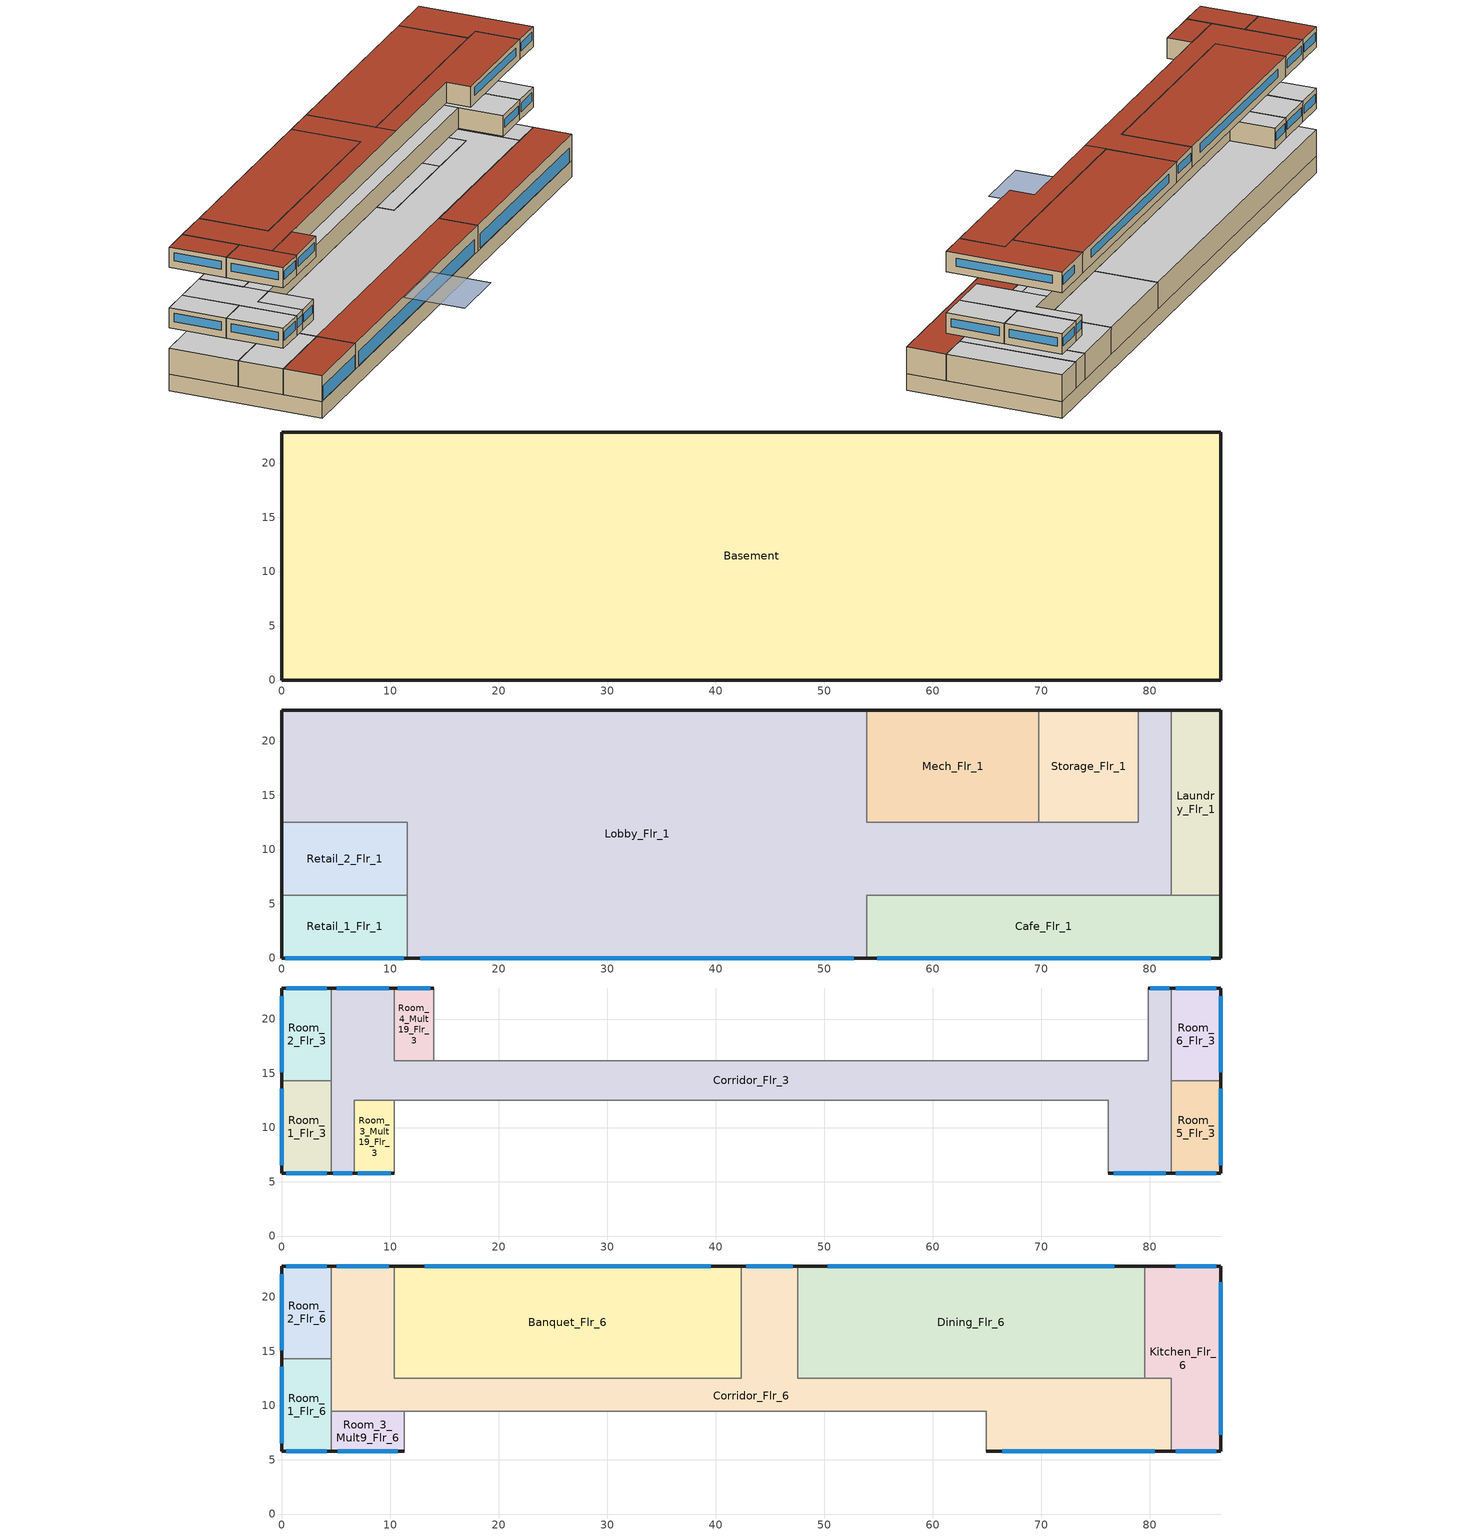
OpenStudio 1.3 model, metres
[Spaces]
Basement
 floor ground (ext-slab): 86.56,22.86 86.56,0 0,0 0,22.86 z-2.44
 wall ground (Underground Wall Non-res): 0,22.86 0,0 86.56,0 86.56,22.86 0,22.86 z-2.44:0
 ceiling inside (INT-FLOOR-UNDERSIDE): 69.8,12.5 69.8,22.86 53.95,22.86 53.95,12.5 z0; 78.94,12.5 78.94,22.86 69.8,22.86 69.8,12.5 z0; 11.58,5.79 11.58,12.5 0,12.5 0,5.79 z0; 11.58,0 11.58,5.79 0,5.79 0,0 z0; 53.95,0 53.95,22.86 0,22.86 0,12.5 11.58,12.5 11.58,0 z0; 81.99,5.79 81.99,22.86 78.94,22.86 78.94,12.5 53.95,12.5 53.95,5.79 z0; 86.56,5.79 86.56,22.86 81.99,22.86 81.99,5.79 z0; 86.56,0 86.56,5.79 53.95,5.79 53.95,0 z0
Retail_1_Flr_1
 floor inside (INT-FLOOR-TOPSIDE): 11.58,5.79 11.58,0 0,0 0,5.79 z0
 wall outside (Mass Non-res Ext Wall): 0,5.79 0,0 11.58,0 z0:3.96
 wall inside (int-walls): 11.58,0 11.58,5.79 0,5.79 z0:3.96
 window (Window Non-res Fixed): 0.33,0 11.25,0 z0.15:2.29
 roof outside (IEAD Res Roof): 11.58,0 11.58,5.79 0,5.79 0,0 z3.96
Laundry_Flr_1
 floor inside (INT-FLOOR-TOPSIDE): 86.56,22.86 86.56,5.79 81.99,5.79 81.99,22.86 z0
 wall outside (Mass Non-res Ext Wall): 86.56,5.79 86.56,22.86 81.99,22.86 z0:3.96
 wall inside (int-walls): 81.99,22.86 81.99,5.79 86.56,5.79 z0:3.96
 ceiling adiabatic (INT-FLOOR-UNDERSIDE): 86.56,5.79 86.56,22.86 81.99,22.86 81.99,5.79 z3.96
Mech_Flr_1
 floor inside (INT-FLOOR-TOPSIDE): 69.8,22.86 69.8,12.5 53.95,12.5 53.95,22.86 z0
 wall outside (Mass Non-res Ext Wall): 69.8,22.86 53.95,22.86 z0:3.96
 wall inside (int-walls): 53.95,22.86 53.95,12.5 69.8,12.5 69.8,22.86 z0:3.96
 ceiling adiabatic (INT-FLOOR-UNDERSIDE): 69.8,12.5 69.8,22.86 53.95,22.86 53.95,12.5 z3.96
Lobby_Flr_1
 floor inside (INT-FLOOR-TOPSIDE): 53.95,22.86 53.95,0 11.58,0 11.58,12.5 0,12.5 0,22.86 z0; 81.99,22.86 81.99,5.79 53.95,5.79 53.95,12.5 78.94,12.5 78.94,22.86 z0
 wall outside (Mass Non-res Ext Wall): 53.95,22.86 0,22.86 0,12.5 / 81.99,22.86 78.94,22.86 / 11.58,0 53.95,0 z0:3.96
 wall inside (int-walls): 78.94,22.86 78.94,12.5 69.8,12.5 53.95,12.5 53.95,22.86 / 53.95,0 53.95,5.79 81.99,5.79 81.99,22.86 / 0,12.5 11.58,12.5 11.58,5.79 11.58,0 z0:3.96
 window (Window Non-res Fixed): 12.79,0 52.74,0 z0.15:2.29
 ceiling adiabatic (INT-FLOOR-UNDERSIDE): 81.99,5.79 81.99,22.86 78.94,22.86 78.94,12.5 53.95,12.5 53.95,22.86 0,22.86 0,12.5 11.58,12.5 11.58,5.79 z3.96
 roof outside (IEAD Res Roof): 53.95,0 53.95,5.79 11.58,5.79 11.58,0 z3.96
Storage_Flr_1
 floor inside (INT-FLOOR-TOPSIDE): 78.94,22.86 78.94,12.5 69.8,12.5 69.8,22.86 z0
 wall outside (Mass Non-res Ext Wall): 78.94,22.86 69.8,22.86 z0:3.96
 wall inside (int-walls): 69.8,22.86 69.8,12.5 78.94,12.5 78.94,22.86 z0:3.96
 ceiling adiabatic (INT-FLOOR-UNDERSIDE): 78.94,12.5 78.94,22.86 69.8,22.86 69.8,12.5 z3.96
Cafe_Flr_1
 floor inside (INT-FLOOR-TOPSIDE): 86.56,5.79 86.56,0 53.95,0 53.95,5.79 z0
 wall outside (Mass Non-res Ext Wall): 53.95,0 86.56,0 86.56,5.79 z0:3.96
 wall inside (int-walls): 86.56,5.79 81.99,5.79 53.95,5.79 53.95,0 z0:3.96
 window (Window Non-res Fixed): 54.88,0 85.63,0 z0.15:2.29
 roof outside (IEAD Res Roof): 86.56,0 86.56,5.79 53.95,5.79 53.95,0 z3.96
Retail_2_Flr_1
 floor inside (INT-FLOOR-TOPSIDE): 11.58,12.5 11.58,5.79 0,5.79 0,12.5 z0
 wall outside (Mass Non-res Ext Wall): 0,12.5 0,5.79 z0:3.96
 wall inside (int-walls): 0,5.79 11.58,5.79 11.58,12.5 0,12.5 z0:3.96
 ceiling adiabatic (INT-FLOOR-UNDERSIDE): 11.58,5.79 11.58,12.5 0,12.5 0,5.79 z3.96
Room_4_Mult19_Flr_3
 floor adiabatic (INT-FLOOR-TOPSIDE): 14.02,22.86 14.02,16.15 10.36,16.15 10.36,22.86 z7.01
 wall outside (Mass Res Ext Wall): 14.02,22.86 10.36,22.86 z7.01:10.06
 wall adiabatic (int-walls): 14.02,16.15 14.02,22.86 / 10.36,22.86 10.36,16.15 / 10.36,22.86 10.36,16.15 z7.01:10.06
 window (Window Res Fixed): 13.7,22.86 10.68,22.86 z8.11:9.33
 ceiling adiabatic (INT-FLOOR-UNDERSIDE): 14.02,16.15 14.02,22.86 10.36,22.86 10.36,16.15 z10.06
Room_6_Flr_3
 floor adiabatic (INT-FLOOR-TOPSIDE): 86.56,22.86 86.56,14.33 81.99,14.33 81.99,22.86 z7.01
 wall outside (Mass Res Ext Wall): 86.56,14.33 86.56,22.86 81.99,22.86 z7.01:10.06
 wall inside (int-walls): 81.99,22.86 81.99,14.33 86.56,14.33 z7.01:10.06
 window (Window Res Fixed): 86.56,15.07 86.56,22.11 / 86.16,22.86 82.39,22.86 z8.11:9.33
 ceiling adiabatic (INT-FLOOR-UNDERSIDE): 86.56,14.33 86.56,22.86 81.99,22.86 81.99,14.33 z10.06
Room_3_Mult19_Flr_3
 floor adiabatic (INT-FLOOR-TOPSIDE): 10.36,12.5 10.36,5.79 6.71,5.79 6.71,12.5 z7.01
 wall outside (Mass Res Ext Wall): 6.71,5.79 10.36,5.79 z7.01:10.06
 wall adiabatic (int-walls): 10.36,5.79 10.36,12.5 6.71,12.5 6.71,5.79 z7.01:10.06
 window (Window Res Fixed): 7.03,5.79 10.04,5.79 z8.11:9.33
 ceiling adiabatic (INT-FLOOR-UNDERSIDE): 10.36,5.79 10.36,12.5 6.71,12.5 6.71,5.79 z10.06
Room_2_Flr_3
 floor adiabatic (INT-FLOOR-TOPSIDE): 4.57,22.86 4.57,14.33 0,14.33 0,22.86 z7.01
 wall outside (Mass Res Ext Wall): 4.57,22.86 0,22.86 0,14.33 z7.01:10.06
 wall inside (int-walls): 0,14.33 4.57,14.33 4.57,22.86 z7.01:10.06
 window (Window Res Fixed): 0,22.11 0,15.07 / 4.17,22.86 0.4,22.86 z8.11:9.33
 ceiling adiabatic (INT-FLOOR-UNDERSIDE): 4.57,14.33 4.57,22.86 0,22.86 0,14.33 z10.06
Room_1_Flr_3
 floor adiabatic (INT-FLOOR-TOPSIDE): 4.57,14.33 4.57,5.79 0,5.79 0,14.33 z7.01
 wall outside (Mass Res Ext Wall): 0,14.33 0,5.79 4.57,5.79 z7.01:10.06
 wall inside (int-walls): 4.57,5.79 4.57,14.33 0,14.33 z7.01:10.06
 window (Window Res Fixed): 0.4,5.79 4.17,5.79 / 0,13.58 0,6.54 z8.11:9.33
 ceiling adiabatic (INT-FLOOR-UNDERSIDE): 4.57,5.79 4.57,14.33 0,14.33 0,5.79 z10.06
Room_5_Flr_3
 floor adiabatic (INT-FLOOR-TOPSIDE): 86.56,14.33 86.56,5.79 81.99,5.79 81.99,14.33 z7.01
 wall outside (Mass Res Ext Wall): 81.99,5.79 86.56,5.79 86.56,14.33 z7.01:10.06
 wall inside (int-walls): 86.56,14.33 81.99,14.33 81.99,5.79 z7.01:10.06
 window (Window Res Fixed): 86.56,6.54 86.56,13.58 / 82.39,5.79 86.16,5.79 z8.11:9.33
 ceiling adiabatic (INT-FLOOR-UNDERSIDE): 86.56,5.79 86.56,14.33 81.99,14.33 81.99,5.79 z10.06
Corridor_Flr_3
 floor adiabatic (INT-FLOOR-TOPSIDE): 76.2,16.15 76.2,12.5 10.36,12.5 10.36,16.15 z7.01; 10.36,22.86 10.36,12.5 6.71,12.5 6.71,5.79 4.57,5.79 4.57,22.86 z7.01; 81.99,22.86 81.99,5.79 76.2,5.79 76.2,16.15 79.86,16.15 79.86,22.86 z7.01
 wall outside (Mass Res Ext Wall): 76.2,5.79 81.99,5.79 / 81.99,22.86 79.86,22.86 / 4.57,5.79 6.71,5.79 / 10.36,22.86 4.57,22.86 z7.01:10.06
 wall inside (int-walls): 81.99,5.79 81.99,14.33 81.99,22.86 / 4.57,22.86 4.57,14.33 4.57,5.79 z7.01:10.06
 wall adiabatic (int-walls): 6.71,5.79 6.71,12.5 76.2,12.5 76.2,5.79 / 79.86,22.86 79.86,16.15 10.36,16.15 10.36,22.86 z7.01:10.06
 window (Window Non-res Fixed): 76.71,5.79 81.48,5.79 / 81.81,22.86 80.04,22.86 / 4.76,5.79 6.52,5.79 / 9.86,22.86 5.08,22.86 z8.11:9.33
 ceiling adiabatic (INT-FLOOR-UNDERSIDE): 6.71,5.79 6.71,12.5 10.36,12.5 10.36,22.86 4.57,22.86 4.57,5.79 z10.06; 76.2,12.5 76.2,16.15 10.36,16.15 10.36,12.5 z10.06; 81.99,5.79 81.99,22.86 79.86,22.86 79.86,16.15 76.2,16.15 76.2,5.79 z10.06
Corridor_Flr_6
 floor adiabatic (INT-FLOOR-TOPSIDE): 47.55,22.86 47.55,12.5 81.99,12.5 81.99,5.79 64.92,5.79 64.92,9.45 4.57,9.45 4.57,22.86 10.36,22.86 10.36,12.5 42.37,12.5 42.37,22.86 z16.15
 wall outside (Mass Res Ext Wall): 10.36,22.86 4.57,22.86 / 64.92,5.79 81.99,5.79 / 47.55,22.86 42.37,22.86 z16.15:19.2
 wall adiabatic (int-walls): 81.99,12.5 47.55,12.5 / 4.57,22.86 4.57,9.45 64.92,9.45 64.92,5.79 z16.15:19.2
 wall inside (int-walls): 47.55,12.5 47.55,22.86 / 42.37,22.86 42.37,12.5 10.36,12.5 10.36,22.86 / 81.99,5.79 81.99,12.5 z16.15:19.2
 window (Window Non-res Fixed): 9.86,22.86 5.08,22.86 / 66.42,5.79 80.5,5.79 / 47.09,22.86 42.82,22.86 z17.26:18.48
 roof outside (IEAD Res Roof): 47.55,9.45 47.55,22.86 42.37,22.86 42.37,12.5 10.36,12.5 10.36,22.86 4.57,22.86 4.57,9.45 z19.2; 81.99,5.79 81.99,12.5 47.55,12.5 47.55,9.45 64.92,9.45 64.92,5.79 z19.2
Dining_Flr_6
 floor adiabatic (INT-FLOOR-TOPSIDE): 79.55,22.86 79.55,12.5 47.55,12.5 47.55,22.86 z16.15
 wall outside (Mass Res Ext Wall): 79.55,22.86 47.55,22.86 z16.15:19.2
 wall inside (int-walls): 47.55,22.86 47.55,12.5 / 79.55,12.5 79.55,22.86 z16.15:19.2
 wall adiabatic (int-walls): 47.55,12.5 79.55,12.5 z16.15:19.2
 window (Window Non-res Fixed): 76.75,22.86 50.35,22.86 z17.26:18.48
 roof outside (IEAD Res Roof): 79.55,12.5 79.55,22.86 47.55,22.86 47.55,12.5 z19.2
Room_2_Flr_6
 floor adiabatic (INT-FLOOR-TOPSIDE): 4.57,22.86 4.57,14.33 0,14.33 0,22.86 z16.15
 wall outside (Mass Res Ext Wall): 4.57,22.86 0,22.86 0,14.33 z16.15:19.2
 wall inside (int-walls): 0,14.33 4.57,14.33 z16.15:19.2
 wall adiabatic (int-walls): 4.57,14.33 4.57,22.86 z16.15:19.2
 window (Window Res Fixed): 4.17,22.86 0.4,22.86 / 0,22.11 0,15.07 z17.26:18.48
 roof outside (IEAD Res Roof): 4.57,14.33 4.57,22.86 0,22.86 0,14.33 z19.2
Kitchen_Flr_6
 floor adiabatic (INT-FLOOR-TOPSIDE): 86.56,22.86 86.56,5.79 81.99,5.79 81.99,12.5 79.55,12.5 79.55,22.86 z16.15
 wall outside (Mass Res Ext Wall): 81.99,5.79 86.56,5.79 86.56,22.86 79.55,22.86 z16.15:19.2
 wall inside (int-walls): 79.55,22.86 79.55,12.5 / 81.99,12.5 81.99,5.79 z16.15:19.2
 wall adiabatic (int-walls): 79.55,12.5 81.99,12.5 z16.15:19.2
 window (Window Non-res Fixed): 82.39,5.79 86.16,5.79 / 86.56,7.29 86.56,21.37 / 86.16,22.86 82.39,22.86 z17.26:18.48
 roof outside (IEAD Res Roof): 86.56,5.79 86.56,22.86 79.55,22.86 79.55,12.5 81.99,12.5 81.99,5.79 z19.2
Room_3_Mult9_Flr_6
 floor adiabatic (INT-FLOOR-TOPSIDE): 11.28,9.45 11.28,5.79 4.57,5.79 4.57,9.45 z16.15
 wall outside (Mass Res Ext Wall): 4.57,5.79 11.28,5.79 z16.15:19.2
 wall adiabatic (int-walls): 11.28,5.79 11.28,9.45 4.57,9.45 4.57,5.79 z16.15:19.2
 window (Window Res Fixed): 5.16,5.79 10.69,5.79 z17.26:18.48
 roof outside (IEAD Res Roof): 11.28,5.79 11.28,9.45 4.57,9.45 4.57,5.79 z19.2
Banquet_Flr_6
 floor adiabatic (INT-FLOOR-TOPSIDE): 42.37,22.86 42.37,12.5 10.36,12.5 10.36,22.86 z16.15
 wall outside (Mass Res Ext Wall): 42.37,22.86 10.36,22.86 z16.15:19.2
 wall inside (int-walls): 10.36,22.86 10.36,12.5 42.37,12.5 42.37,22.86 z16.15:19.2
 window (Window Non-res Fixed): 39.57,22.86 13.16,22.86 z17.26:18.48
 roof outside (IEAD Res Roof): 42.37,12.5 42.37,22.86 10.36,22.86 10.36,12.5 z19.2
Room_1_Flr_6
 floor adiabatic (INT-FLOOR-TOPSIDE): 4.57,14.33 4.57,5.79 0,5.79 0,14.33 z16.15
 wall outside (Mass Res Ext Wall): 0,14.33 0,5.79 4.57,5.79 z16.15:19.2
 wall adiabatic (int-walls): 4.57,5.79 4.57,14.33 z16.15:19.2
 wall inside (int-walls): 4.57,14.33 0,14.33 z16.15:19.2
 window (Window Res Fixed): 0,13.58 0,6.54 / 0.4,5.79 4.17,5.79 z17.26:18.48
 roof outside (IEAD Res Roof): 4.57,5.79 4.57,14.33 0,14.33 0,5.79 z19.2
shading: 37.34,-9.14 37.34,0 28.19,0 28.19,-9.14 z3.96
[Building]
Ref Bldg Large Hotel New2004_v1.3_5.0: North Axis {deg}=0
[Construction]
int-walls: 1/2IN Gypsum, 1/2IN Gypsum
INT-FLOOR-TOPSIDE: MAT-CC05 4 HW CONCRETE, CP02 CARPET PAD
Mass Res Ext Wall: 1IN Stucco, 8IN CONCRETE HW, Mass Res Wall Insulation, 1/2IN Gypsum
Window Res Fixed: Res Fixed Assembly Window
INT-FLOOR-UNDERSIDE: CP02 CARPET PAD, MAT-CC05 4 HW CONCRETE
InteriorFurnishings: Std Wood 6inch
Mass Non-res Ext Wall: 1IN Stucco, 8IN CONCRETE HW, Mass NonRes Wall Insulation, 1/2IN Gypsum
Window Non-res Fixed: NonRes Fixed Assembly Window
IEAD Res Roof: Roof Membrane, IEAD Res Roof Insulation, Metal Decking
Underground Wall Non-res: 8IN CONCRETE HW, UGWall NonRes Insulation
ext-slab: HW CONCRETE, CP02 CARPET PAD
[Material] Thermal Absorptance=0.9
Name | Roughness | Thickness {m} | Conductivity {W/m-K} | Density {kg/m3} | Specific Heat {J/kg-K} | Solar Absorptance | Visible Absorptance
1/2IN Gypsum | Smooth | 0.0127 | 0.16 | 784.9 | 830 | 0.92 | 0.92
MAT-CC05 4 HW CONCRETE; HW CONCRETE | Rough | 0.1016 | 1.311 | 2240 | 836.8 | 0.7 | 0.7
1IN Stucco | Smooth | 0.0253 | 0.6918 | 1858 | 837 | 0.92 | 0.92
8IN CONCRETE HW | Rough | 0.2032 | 1.311 | 2240 | 836.8 | 0.7 | 0.7
Mass Res Wall Insulation | MediumRough | 0.0752751 | 0.049 | 265 | 836.8 | 0.7 | 0.7
Std Wood 6inch | MediumSmooth | 0.15 | 0.12 | 540 | 1210 | 0.7 | 0.7
Mass NonRes Wall Insulation | MediumRough | 0.0495495 | 0.049 | 265 | 836.8 | 0.7 | 0.7
Roof Membrane | VeryRough | 0.0095 | 0.16 | 1121.29 | 1460 | 0.7 | 0.7
IEAD Res Roof Insulation | MediumRough | 0.127339 | 0.049 | 265 | 836.8 | 0.7 | 0.7
Metal Decking | MediumSmooth | 0.0015 | 45.006 | 7680 | 418.4 | 0.7 | 0.3
UGWall NonRes Insulation | MediumRough | 0.0001 | 0.049 | 265 | 836.8 | 0.7 | 0.7
[Material:NoMass]
CP02 CARPET PAD: Roughness=VeryRough; Thermal Resistance {m2-K/W}=0.2165; Thermal Absorptance=0.9; Solar Absorptance=0.7; Visible Absorptance=0.8
[WindowMaterial:SimpleGlazingSystem] U-Factor {W/m2-K}=3.23646; Solar Heat Gain Coefficient=0.39
Res Fixed Assembly Window; NonRes Fixed Assembly Window
[ThermalZone] Use Ideal Air Loads=No
Name | Multiplier | Thermostat
Retail_1_Flr_1 Thermal Zone | 1 | ThermostatSetpoint:DualSetpoint #7
Banquet_Flr_6 Thermal Zone | 1 | ThermostatSetpoint:DualSetpoint #20
Room_1_Flr_6 Thermal Zone | 1 | ThermostatSetpoint:DualSetpoint #1
Room_5_Flr_3 Thermal Zone | 4 | ThermostatSetpoint:DualSetpoint #9
Room_1_Flr_3 Thermal Zone | 4 | ThermostatSetpoint:DualSetpoint #17
Room_6_Flr_3 Thermal Zone | 4 | ThermostatSetpoint:DualSetpoint #4
Mech_Flr_1 Thermal Zone | 1 | ThermostatSetpoint:DualSetpoint #5
Corridor_Flr_3 Thermal Zone | 4 | ThermostatSetpoint:DualSetpoint #22
Room_3_Mult9_Flr_6 Thermal Zone | 9 | ThermostatSetpoint:DualSetpoint #3
Cafe_Flr_1 Thermal Zone | 1 | ThermostatSetpoint:DualSetpoint #6
Laundry_Flr_1 Thermal Zone | 1 | ThermostatSetpoint:DualSetpoint #16
Room_2_Flr_6 Thermal Zone | 1 | ThermostatSetpoint:DualSetpoint #11
Retail_2_Flr_1 Thermal Zone | 1 | ThermostatSetpoint:DualSetpoint #18
Lobby_Flr_1 Thermal Zone | 1 | ThermostatSetpoint:DualSetpoint #14
Kitchen_Flr_6 Thermal Zone | 1 | ThermostatSetpoint:DualSetpoint #10
Room_4_Mult19_Flr_3 Thermal Zone | 76 | ThermostatSetpoint:DualSetpoint #8
Basement Thermal Zone | 1 | ThermostatSetpoint:DualSetpoint #19
Room_3_Mult19_Flr_3 Thermal Zone | 76 | ThermostatSetpoint:DualSetpoint #13
Storage_Flr_1 Thermal Zone | 1 | ThermostatSetpoint:DualSetpoint #12
Room_2_Flr_3 Thermal Zone | 4 | ThermostatSetpoint:DualSetpoint #21
Corridor_Flr_6 Thermal Zone | 1 | ThermostatSetpoint:DualSetpoint #2
Dining_Flr_6 Thermal Zone | 1 | ThermostatSetpoint:DualSetpoint #15
[Sizing:Zone] Zone Cooling Design Supply Air Temperature {C}=14; Zone Heating Design Supply Air Temperature {C}=40; Zone Cooling Design Supply Air Humidity Ratio {kg-H2O/kg-air}=0.0085; Zone Heating Design Supply Air Humidity Ratio {kg-H2O/kg-air}=0.008; Cooling Design Air Flow Method=DesignDay; Heating Design Air Flow Method=DesignDay
Retail_1_Flr_1 Thermal Zone; Banquet_Flr_6 Thermal Zone; Room_1_Flr_6 Thermal Zone; Room_5_Flr_3 Thermal Zone; Room_1_Flr_3 Thermal Zone; Room_6_Flr_3 Thermal Zone; Mech_Flr_1 Thermal Zone; Corridor_Flr_3 Thermal Zone; Room_3_Mult9_Flr_6 Thermal Zone; Cafe_Flr_1 Thermal Zone; Laundry_Flr_1 Thermal Zone; Room_2_Flr_6 Thermal Zone; Retail_2_Flr_1 Thermal Zone; Lobby_Flr_1 Thermal Zone; Kitchen_Flr_6 Thermal Zone; Room_4_Mult19_Flr_3 Thermal Zone; Basement Thermal Zone; Room_3_Mult19_Flr_3 Thermal Zone; Storage_Flr_1 Thermal Zone; Room_2_Flr_3 Thermal Zone; Corridor_Flr_6 Thermal Zone; Dining_Flr_6 Thermal Zone
[Space] Part of Total Floor Area=Yes
Name | Thermal Zone
Room_4_Mult19_Flr_3 | Room_4_Mult19_Flr_3 Thermal Zone
Room_6_Flr_3 | Room_6_Flr_3 Thermal Zone
Retail_1_Flr_1 | Retail_1_Flr_1 Thermal Zone
Laundry_Flr_1 | Laundry_Flr_1 Thermal Zone
Mech_Flr_1 | Mech_Flr_1 Thermal Zone
Corridor_Flr_6 | Corridor_Flr_6 Thermal Zone
Dining_Flr_6 | Dining_Flr_6 Thermal Zone
Lobby_Flr_1 | Lobby_Flr_1 Thermal Zone
Room_2_Flr_6 | Room_2_Flr_6 Thermal Zone
Basement | Basement Thermal Zone
Room_3_Mult19_Flr_3 | Room_3_Mult19_Flr_3 Thermal Zone
Room_2_Flr_3 | Room_2_Flr_3 Thermal Zone
Kitchen_Flr_6 | Kitchen_Flr_6 Thermal Zone
Room_3_Mult9_Flr_6 | Room_3_Mult9_Flr_6 Thermal Zone
Storage_Flr_1 | Storage_Flr_1 Thermal Zone
Room_1_Flr_3 | Room_1_Flr_3 Thermal Zone
Banquet_Flr_6 | Banquet_Flr_6 Thermal Zone
Cafe_Flr_1 | Cafe_Flr_1 Thermal Zone
Room_1_Flr_6 | Room_1_Flr_6 Thermal Zone
Room_5_Flr_3 | Room_5_Flr_3 Thermal Zone
Corridor_Flr_3 | Corridor_Flr_3 Thermal Zone
Retail_2_Flr_1 | Retail_2_Flr_1 Thermal Zone
[InternalMass]
Name | Internal Mass Definition | Space or SpaceType
Room_4_Mult19_Flr_3 Internal Mass | Room_4_Mult19_Flr_3 Internal Mass Definition | Room_4_Mult19_Flr_3
Room_6_Flr_3 Internal Mass | Room_6_Flr_3 Internal Mass Definition | Room_6_Flr_3
Retail_1_Flr_1 Internal Mass | Retail_1_Flr_1 Internal Mass Definition | Retail_1_Flr_1
Laundry_Flr_1 Internal Mass | Laundry_Flr_1 Internal Mass Definition | Laundry_Flr_1
Mech_Flr_1 Internal Mass | Mech_Flr_1 Internal Mass Definition | Mech_Flr_1
Corridor_Flr_6 Internal Mass | Corridor_Flr_6 Internal Mass Definition | Corridor_Flr_6
Dining_Flr_6 Internal Mass | Dining_Flr_6 Internal Mass Definition | Dining_Flr_6
Lobby_Flr_1 Internal Mass | Lobby_Flr_1 Internal Mass Definition | Lobby_Flr_1
Room_2_Flr_6 Internal Mass | Room_2_Flr_6 Internal Mass Definition | Room_2_Flr_6
Basement Internal Mass | Basement Internal Mass Definition | Basement
Room_3_Mult19_Flr_3 Internal Mass | Room_3_Mult19_Flr_3 Internal Mass Definition | Room_3_Mult19_Flr_3
Room_2_Flr_3 Internal Mass | Room_2_Flr_3 Internal Mass Definition | Room_2_Flr_3
Kitchen_Flr_6 Internal Mass | Kitchen_Flr_6 Internal Mass Definition | Kitchen_Flr_6
Room_3_Mult9_Flr_6 Internal Mass | Room_3_Mult9_Flr_6 Internal Mass Definition | Room_3_Mult9_Flr_6
Storage_Flr_1 Internal Mass | Storage_Flr_1 Internal Mass Definition | Storage_Flr_1
Room_1_Flr_3 Internal Mass | Room_1_Flr_3 Internal Mass Definition | Room_1_Flr_3
Banquet_Flr_6 Internal Mass | Banquet_Flr_6 Internal Mass Definition | Banquet_Flr_6
Cafe_Flr_1 Internal Mass | Cafe_Flr_1 Internal Mass Definition | Cafe_Flr_1
Room_1_Flr_6 Internal Mass | Room_1_Flr_6 Internal Mass Definition | Room_1_Flr_6
Room_5_Flr_3 Internal Mass | Room_5_Flr_3 Internal Mass Definition | Room_5_Flr_3
Corridor_Flr_3 Internal Mass | Corridor_Flr_3 Internal Mass Definition | Corridor_Flr_3
Retail_2_Flr_1 Internal Mass | Retail_2_Flr_1 Internal Mass Definition | Retail_2_Flr_1
[InternalMass:Definition] Construction=InteriorFurnishings; Design Level Calculation Method=SurfaceArea
Name | Surface Area {m2}
Room_4_Mult19_Flr_3 Internal Mass Definition; Room_3_Mult9_Flr_6 Internal Mass Definition | 49.0611
Room_6_Flr_3 Internal Mass Definition; Room_2_Flr_6 Internal Mass Definition; Room_2_Flr_3 Internal Mass Definition | 78.0349
Retail_1_Flr_1 Internal Mass Definition | 134.1427
Laundry_Flr_1 Internal Mass Definition | 156.0789
Mech_Flr_1 Internal Mass Definition | 328.4864
Corridor_Flr_6 Internal Mass Definition | 824.2494
Dining_Flr_6 Internal Mass Definition; Banquet_Flr_6 Internal Mass Definition | 663.3149
Lobby_Flr_1 Internal Mass Definition | 2616.37
Basement Internal Mass Definition | 3957.66
Room_3_Mult19_Flr_3 Internal Mass Definition | 49.0477
Kitchen_Flr_6 Internal Mass Definition | 206.6089
Storage_Flr_1 Internal Mass Definition | 189.5185
Room_1_Flr_3 Internal Mass Definition; Room_1_Flr_6 Internal Mass Definition; Room_5_Flr_3 Internal Mass Definition | 78.044
Cafe_Flr_1 Internal Mass Definition | 377.7238
Corridor_Flr_3 Internal Mass Definition | 778.8094
Retail_2_Flr_1 Internal Mass Definition | 155.3378
[Lights] Fraction Replaceable=1
Name | Lights Definition | Space or SpaceType | Schedule
Room_4_Mult19_Flr_3_Lights | Room_4_Mult19_Flr_3_Lights Definition | Room_4_Mult19_Flr_3 | GuestRoom_Ltg_Sch_Base
Room_6_Flr_3_Lights | Room_6_Flr_3_Lights Definition | Room_6_Flr_3 | GuestRoom_Ltg_Sch_Base
Retail_1_Flr_1_Lights | Retail_1_Flr_1_Lights Definition | Retail_1_Flr_1 | BLDG_LIGHT_SCH
Laundry_Flr_1_Lights | Laundry_Flr_1_Lights Definition | Laundry_Flr_1 | BLDG_LIGHT_SCH
Mech_Flr_1_Lights | Mech_Flr_1_Lights Definition | Mech_Flr_1 | BLDG_LIGHT_SCH
Corridor_Flr_6_Lights | Corridor_Flr_6_Lights Definition | Corridor_Flr_6 | BLDG_LIGHT_SCH
Dining_Flr_6_Lights | Dining_Flr_6_Lights Definition | Dining_Flr_6 | BLDG_LIGHT_SCH
Lobby_Flr_1_Lights | Lobby_Flr_1_Lights Definition | Lobby_Flr_1 | BLDG_LIGHT_SCH
Room_2_Flr_6_Lights | Room_2_Flr_6_Lights Definition | Room_2_Flr_6 | GuestRoom_Ltg_Sch_Base
Basement_Lights | Basement_Lights Definition | Basement | BLDG_LIGHT_SCH
Room_3_Mult19_Flr_3_Lights | Room_3_Mult19_Flr_3_Lights Definition | Room_3_Mult19_Flr_3 | GuestRoom_Ltg_Sch_Base
Room_2_Flr_3_Lights | Room_2_Flr_3_Lights Definition | Room_2_Flr_3 | GuestRoom_Ltg_Sch_Base
Kitchen_Flr_6_Lights | Kitchen_Flr_6_Lights Definition | Kitchen_Flr_6 | BLDG_LIGHT_SCH
Room_3_Mult9_Flr_6_Lights | Room_3_Mult9_Flr_6_Lights Definition | Room_3_Mult9_Flr_6 | GuestRoom_Ltg_Sch_Base
Storage_Flr_1_Lights | Storage_Flr_1_Lights Definition | Storage_Flr_1 | BLDG_LIGHT_SCH
Room_1_Flr_3_Lights | Room_1_Flr_3_Lights Definition | Room_1_Flr_3 | GuestRoom_Ltg_Sch_Base
Banquet_Flr_6_Lights | Banquet_Flr_6_Lights Definition | Banquet_Flr_6 | BLDG_LIGHT_SCH
Cafe_Flr_1_Lights | Cafe_Flr_1_Lights Definition | Cafe_Flr_1 | BLDG_LIGHT_SCH
Room_1_Flr_6_Lights | Room_1_Flr_6_Lights Definition | Room_1_Flr_6 | GuestRoom_Ltg_Sch_Base
Room_5_Flr_3_Lights | Room_5_Flr_3_Lights Definition | Room_5_Flr_3 | GuestRoom_Ltg_Sch_Base
Corridor_Flr_3_Lights | Corridor_Flr_3_Lights Definition | Corridor_Flr_3 | BLDG_LIGHT_SCH
Retail_2_Flr_1_Lights | Retail_2_Flr_1_Lights Definition | Retail_2_Flr_1 | BLDG_LIGHT_SCH
[Lights:Definition] Design Level Calculation Method=Watts/Area; Fraction Radiant=0.7; Fraction Visible=0.2; Return Air Fraction=0; Return Air Fraction Calculated from Plenum Temperature=No
Name | Watts per Space Floor Area {W/m2}
Room_4_Mult19_Flr_3_Lights Definition; Room_6_Flr_3_Lights Definition; Lobby_Flr_1_Lights Definition; Room_2_Flr_6_Lights Definition; Room_3_Mult19_Flr_3_Lights Definition; Room_2_Flr_3_Lights Definition; Room_3_Mult9_Flr_6_Lights Definition; Room_1_Flr_3_Lights Definition; Room_1_Flr_6_Lights Definition; Room_5_Flr_3_Lights Definition | 11.84
Retail_1_Flr_1_Lights Definition; Mech_Flr_1_Lights Definition; Retail_2_Flr_1_Lights Definition | 16.14
Laundry_Flr_1_Lights Definition | 6.46
Corridor_Flr_6_Lights Definition; Corridor_Flr_3_Lights Definition | 5.38
Dining_Flr_6_Lights Definition; Banquet_Flr_6_Lights Definition; Cafe_Flr_1_Lights Definition | 13.99
Basement_Lights Definition | 10.76
Kitchen_Flr_6_Lights Definition | 12.91
Storage_Flr_1_Lights Definition | 9.68
[People] Activity Level Schedule=ACTIVITY_SCH; Work Efficiency Schedule=WORK_EFF_SCH; Clothing Insulation Schedule=CLOTHING_SCH; Air Velocity Schedule=AIR_VELO_SCH
Name | People Definition | Space or SpaceType | Number of People Schedule
Room_4_Mult19_Flr_3 People | Room_4_Mult19_Flr_3 People Definition | Room_4_Mult19_Flr_3 | GuestRoom_Occ_Sch
Room_6_Flr_3 People | Room_6_Flr_3 People Definition | Room_6_Flr_3 | GuestRoom_Occ_Sch
Retail_1_Flr_1 People | Retail_1_Flr_1 People Definition | Retail_1_Flr_1 | BLDG_OCC_SCH
Laundry_Flr_1 People | Laundry_Flr_1 People Definition | Laundry_Flr_1 | BLDG_OCC_SCH
Corridor_Flr_6 People | Corridor_Flr_6 People Definition | Corridor_Flr_6 | BLDG_OCC_SCH
Dining_Flr_6 People | Dining_Flr_6 People Definition | Dining_Flr_6 | BLDG_OCC_SCH
Lobby_Flr_1 People | Lobby_Flr_1 People Definition | Lobby_Flr_1 | Lobby_Occ_Sch
Room_2_Flr_6 People | Room_2_Flr_6 People Definition | Room_2_Flr_6 | GuestRoom_Occ_Sch
Basement People | Basement People Definition | Basement | BLDG_OCC_SCH
Room_3_Mult19_Flr_3 People | Room_3_Mult19_Flr_3 People Definition | Room_3_Mult19_Flr_3 | GuestRoom_Occ_Sch
Room_2_Flr_3 People | Room_2_Flr_3 People Definition | Room_2_Flr_3 | GuestRoom_Occ_Sch
Kitchen_Flr_6 People | Kitchen_Flr_6 People Definition | Kitchen_Flr_6 | BLDG_OCC_SCH
Room_3_Mult9_Flr_6 People | Room_3_Mult9_Flr_6 People Definition | Room_3_Mult9_Flr_6 | GuestRoom_Occ_Sch
Storage_Flr_1 People | Storage_Flr_1 People Definition | Storage_Flr_1 | BLDG_OCC_SCH
Room_1_Flr_3 People | Room_1_Flr_3 People Definition | Room_1_Flr_3 | GuestRoom_Occ_Sch
Banquet_Flr_6 People | Banquet_Flr_6 People Definition | Banquet_Flr_6 | BLDG_OCC_SCH
Cafe_Flr_1 People | Cafe_Flr_1 People Definition | Cafe_Flr_1 | BLDG_OCC_SCH
Room_1_Flr_6 People | Room_1_Flr_6 People Definition | Room_1_Flr_6 | GuestRoom_Occ_Sch
Room_5_Flr_3 People | Room_5_Flr_3 People Definition | Room_5_Flr_3 | GuestRoom_Occ_Sch
Corridor_Flr_3 People | Corridor_Flr_3 People Definition | Corridor_Flr_3 | BLDG_OCC_SCH
Retail_2_Flr_1 People | Retail_2_Flr_1 People Definition | Retail_2_Flr_1 | BLDG_OCC_SCH
[People:Definition] Fraction Radiant=0.3; Enable ASHRAE 55 Comfort Warnings=No; Mean Radiant Temperature Calculation Type=ZoneAveraged; Thermal Comfort Model Type 1=FANGER
Name | Number of People Calculation Method | Space Floor Area per Person {m2/person} | Number of People {people}
Room_4_Mult19_Flr_3 People Definition; Room_3_Mult19_Flr_3 People Definition; Room_3_Mult9_Flr_6 People Definition | Area/Person | 16.35
Room_6_Flr_3 People Definition; Room_2_Flr_6 People Definition; Room_2_Flr_3 People Definition; Room_1_Flr_3 People Definition; Room_1_Flr_6 People Definition; Room_5_Flr_3 People Definition | Area/Person | 26.01
Retail_1_Flr_1 People Definition; Retail_2_Flr_1 People Definition | Area/Person | 6.19
Laundry_Flr_1 People Definition | Area/Person | 23.23
Corridor_Flr_6 People Definition; Corridor_Flr_3 People Definition | Area/Person | 92.9
Dining_Flr_6 People Definition; Banquet_Flr_6 People Definition; Cafe_Flr_1 People Definition | Area/Person | 1.39
Lobby_Flr_1 People Definition | Area/Person | 3.1
Basement People Definition | Area/Person | 37.16
Kitchen_Flr_6 People Definition | People |  | 5.56
Storage_Flr_1 People Definition | Area/Person | 46.45
[ElectricEquipment]
Name | Electric Equipment Definition | Space or SpaceType | Schedule
Room_4_Mult19_Flr_3_PlugMisc_Equip | Room_4_Mult19_Flr_3_PlugMisc_Equip Definition | Room_4_Mult19_Flr_3 | GuestRoom_Eqp_Sch
Room_6_Flr_3_PlugMisc_Equip | Room_6_Flr_3_PlugMisc_Equip Definition | Room_6_Flr_3 | GuestRoom_Eqp_Sch
Retail_1_Flr_1_MiscPlug_Equip | Retail_1_Flr_1_MiscPlug_Equip Definition | Retail_1_Flr_1 | BLDG_EQUIP_SCH
Laundry_Flr_1_ExhFan_Equip | Laundry_Flr_1_ExhFan_Equip Definition | Laundry_Flr_1 | ALWAYS_ON
Laundry_Flr_1_MiscPlug_Equip | Laundry_Flr_1_MiscPlug_Equip Definition | Laundry_Flr_1 | LaundryRoom_Eqp_Elec_Sch
Mech_Flr_1_MiscPlug_Equip | Mech_Flr_1_MiscPlug_Equip Definition | Mech_Flr_1 | BLDG_EQUIP_SCH
Dining_Flr_6_MiscPlug_Equip | Dining_Flr_6_MiscPlug_Equip Definition | Dining_Flr_6 | Kitchen_Elec_Equip_SCH
Lobby_Flr_1_MiscPlug_Equip | Lobby_Flr_1_MiscPlug_Equip Definition | Lobby_Flr_1 | BLDG_EQUIP_SCH
Room_2_Flr_6_PlugMisc_Equip | Room_2_Flr_6_PlugMisc_Equip Definition | Room_2_Flr_6 | GuestRoom_Eqp_Sch
Basement_MiscPlug_Equip | Basement_MiscPlug_Equip Definition | Basement | BLDG_EQUIP_SCH
Room_3_Mult19_Flr_3_PlugMisc_Equip | Room_3_Mult19_Flr_3_PlugMisc_Equip Definition | Room_3_Mult19_Flr_3 | GuestRoom_Eqp_Sch
Room_2_Flr_3_PlugMisc_Equip | Room_2_Flr_3_PlugMisc_Equip Definition | Room_2_Flr_3 | GuestRoom_Eqp_Sch
Kitchen_Flr_6_ExhFan_Equip | Kitchen_Flr_6_ExhFan_Equip Definition | Kitchen_Flr_6 | Kitchen_Exhaust_SCH
Kitchen_Flr_6_MiscElec_Equip | Kitchen_Flr_6_MiscElec_Equip Definition | Kitchen_Flr_6 | Kitchen_Elec_Equip_SCH
Room_3_Mult9_Flr_6_PlugMisc_Equip | Room_3_Mult9_Flr_6_PlugMisc_Equip Definition | Room_3_Mult9_Flr_6 | GuestRoom_Eqp_Sch
Storage_Flr_1_MiscPlug_Equip | Storage_Flr_1_MiscPlug_Equip Definition | Storage_Flr_1 | BLDG_EQUIP_SCH
Room_1_Flr_3_PlugMisc_Equip | Room_1_Flr_3_PlugMisc_Equip Definition | Room_1_Flr_3 | GuestRoom_Eqp_Sch
Banquet_Flr_6_MiscPlug_Equip | Banquet_Flr_6_MiscPlug_Equip Definition | Banquet_Flr_6 | Kitchen_Elec_Equip_SCH
Cafe_Flr_1_MiscPlug_Equip | Cafe_Flr_1_MiscPlug_Equip Definition | Cafe_Flr_1 | BLDG_EQUIP_SCH
Room_1_Flr_6_PlugMisc_Equip | Room_1_Flr_6_PlugMisc_Equip Definition | Room_1_Flr_6 | GuestRoom_Eqp_Sch
Room_5_Flr_3_PlugMisc_Equip | Room_5_Flr_3_PlugMisc_Equip Definition | Room_5_Flr_3 | GuestRoom_Eqp_Sch
Retail_2_Flr_1_MiscPlug_Equip | Retail_2_Flr_1_MiscPlug_Equip Definition | Retail_2_Flr_1 | BLDG_EQUIP_SCH
[ElectricEquipment:Definition]
Name | Design Level Calculation Method | Watts per Space Floor Area {W/m2} | Fraction Latent | Fraction Radiant | Fraction Lost | Design Level {W}
Room_4_Mult19_Flr_3_PlugMisc_Equip Definition; Room_6_Flr_3_PlugMisc_Equip Definition; Room_2_Flr_6_PlugMisc_Equip Definition; Room_3_Mult19_Flr_3_PlugMisc_Equip Definition; Room_2_Flr_3_PlugMisc_Equip Definition; Room_3_Mult9_Flr_6_PlugMisc_Equip Definition; Room_1_Flr_3_PlugMisc_Equip Definition; Room_1_Flr_6_PlugMisc_Equip Definition; Room_5_Flr_3_PlugMisc_Equip Definition | Watts/Area | 14.3 | 0 | 0.5 | 0
Retail_1_Flr_1_MiscPlug_Equip Definition; Retail_2_Flr_1_MiscPlug_Equip Definition | Watts/Area | 10.76 | 0 | 0.5 | 0
Laundry_Flr_1_ExhFan_Equip Definition | EquipmentLevel |  | 0 | 0 | 1 | 87
Laundry_Flr_1_MiscPlug_Equip Definition | EquipmentLevel |  | 0 | 0.5 | 0 | 4813
Mech_Flr_1_MiscPlug_Equip Definition; Basement_MiscPlug_Equip Definition; Cafe_Flr_1_MiscPlug_Equip Definition | Watts/Area | 5.38 | 0 | 0.5 | 0
Dining_Flr_6_MiscPlug_Equip Definition; Banquet_Flr_6_MiscPlug_Equip Definition | EquipmentLevel |  | 0 | 0.5 | 0 | 22492
Lobby_Flr_1_MiscPlug_Equip Definition | Watts/Area | 8.07 | 0 | 0.5 | 0
Kitchen_Flr_6_ExhFan_Equip Definition | EquipmentLevel |  | 0 | 0 | 1 | 698
Kitchen_Flr_6_MiscElec_Equip Definition | EquipmentLevel |  | 0.2 | 0.5 | 0.1 | 52481
Storage_Flr_1_MiscPlug_Equip Definition | Watts/Area | 2.69 | 0 | 0.5 | 0
[SpaceInfiltration:DesignFlowRate] Schedule=INFIL_QUARTER_ON_SCH; Design Flow Rate Calculation Method=Flow/ExteriorWallArea; Flow per Exterior Surface Area {m3/s-m2}=0.000302; Constant Term Coefficient=1; Temperature Term Coefficient=0; Velocity Term Coefficient=0; Velocity Squared Term Coefficient=0
Name | Space or SpaceType
Room_4_Mult19_Flr_3_Infiltration | Room_4_Mult19_Flr_3
Room_6_Flr_3_Infiltration | Room_6_Flr_3
Retail_1_Flr_1_Infiltration | Retail_1_Flr_1
Laundry_Flr_1_Infiltration | Laundry_Flr_1
Mech_Flr_1_Infiltration | Mech_Flr_1
Corridor_Flr_6_Infiltration | Corridor_Flr_6
Dining_Flr_6_Infiltration | Dining_Flr_6
Lobby_Flr_1_Infiltration | Lobby_Flr_1
Room_2_Flr_6_Infiltration | Room_2_Flr_6
Room_3_Mult19_Flr_3_Infiltration | Room_3_Mult19_Flr_3
Room_2_Flr_3_Infiltration | Room_2_Flr_3
Kitchen_Flr_6_Infiltration | Kitchen_Flr_6
Room_3_Mult9_Flr_6_Infiltration | Room_3_Mult9_Flr_6
Storage_Flr_1_Infiltration | Storage_Flr_1
Room_1_Flr_3_Infiltration | Room_1_Flr_3
Banquet_Flr_6_Infiltration | Banquet_Flr_6
Cafe_Flr_1_Infiltration | Cafe_Flr_1
Room_1_Flr_6_Infiltration | Room_1_Flr_6
Room_5_Flr_3_Infiltration | Room_5_Flr_3
Corridor_Flr_3_Infiltration | Corridor_Flr_3
Retail_2_Flr_1_Infiltration | Retail_2_Flr_1
[GasEquipment]
Name | Gas Equipment Definition | Space or SpaceType | Schedule
Laundry_Flr_1_MiscGas_Equip | Laundry_Flr_1_MiscGas_Equip Definition | Laundry_Flr_1 | LaundryRoom_Eqp_Gas_Sch
Kitchen_Flr_6_MiscGas_Equip | Kitchen_Flr_6_MiscGas_Equip Definition | Kitchen_Flr_6 | Kitchen_Gas_Equip_SCH
[GasEquipment:Definition] Design Level Calculation Method=EquipmentLevel
Name | Design Level {W} | Fraction Latent | Fraction Radiant | Fraction Lost
Laundry_Flr_1_MiscGas_Equip Definition | 41818 | 0 | 0.5 | 0
Kitchen_Flr_6_MiscGas_Equip Definition | 166606 | 0.1 | 0.2 | 0.7
[ThermostatSetpoint:DualSetpoint]
Name | Heating Setpoint Temperature Schedule | Cooling Setpoint Temperature Schedule
ThermostatSetpoint:DualSetpoint #1; ThermostatSetpoint:DualSetpoint #3; ThermostatSetpoint:DualSetpoint #4; ThermostatSetpoint:DualSetpoint #8; ThermostatSetpoint:DualSetpoint #9; ThermostatSetpoint:DualSetpoint #11; ThermostatSetpoint:DualSetpoint #13; ThermostatSetpoint:DualSetpoint #17; ThermostatSetpoint:DualSetpoint #21 | Guest_HTGSETP_SCH | Guest_CLGSETP_SCH
ThermostatSetpoint:DualSetpoint #2; ThermostatSetpoint:DualSetpoint #5; ThermostatSetpoint:DualSetpoint #12; ThermostatSetpoint:DualSetpoint #22 | Corr_HTGSETP_SCH | Corr_CLGSETP_SCH
ThermostatSetpoint:DualSetpoint #6; ThermostatSetpoint:DualSetpoint #7; ThermostatSetpoint:DualSetpoint #14; ThermostatSetpoint:DualSetpoint #15; ThermostatSetpoint:DualSetpoint #16; ThermostatSetpoint:DualSetpoint #18; ThermostatSetpoint:DualSetpoint #19; ThermostatSetpoint:DualSetpoint #20 | HTGSETP_SCH | CLGSETP_SCH
ThermostatSetpoint:DualSetpoint #10 | Kitchen_HTGSETP_SCH | Kitchen_CLGSETP_SCH
[Schedule:Compact]
GuestRoom_Ltg_Sch_Base: Through: 12/31, For: Weekdays, Until: 01:00, 0.22, Until: 02:00, 0.17, Until: 05:00, 0.11, Until: 06:00, 0.22, Until: 07:00, 0.44, Until: 08:00, 0.56, Until: 10:00, 0.44, Until: 18:00, 0.28, Until: 19:00, 0.67, Until: 20:00, 0.89, Until: 21:00, 1, Until: 22:00, 0.89, Until: 23:00, 0.67, Until: 24:00, 0.33, For: Saturday Sunday Holidays, Until: 02:00, 0.26, Until: 06:00, 0.11, Until: 08:00, 0.41, Until: 10:00, 0.56, Until: 11:00, 0.41, Until: 18:00, 0.33, Until: 19:00, 0.85, Until: 22:00, 1, Until: 23:00, 0.85, Until: 24:00, 0.41, For: WinterDesignDay, Until: 24:00, 0, For: SummerDesignDay CustomDay1 CustomDay2, Until: 24:00, 1
GuestRoom_Occ_Sch: Through: 12/31, For: Weekdays, Until: 06:00, 0.65, Until: 07:00, 0.5, Until: 09:00, 0.28, Until: 15:00, 0.13, Until: 16:00, 0.2, Until: 19:00, 0.35, Until: 21:00, 0.5, Until: 22:00, 0.58, Until: 24:00, 0.65, For: Saturday Sunday Holidays, Until: 06:00, 0.65, Until: 07:00, 0.5, Until: 09:00, 0.34, Until: 17:00, 0.2, Until: 18:00, 0.34, Until: 19:00, 0.35, Until: 21:00, 0.65, Until: 24:00, 0.5, For: WinterDesignDay, Until: 24:00, 0, For: SummerDesignDay CustomDay1 CustomDay2, Until: 24:00, 1
ACTIVITY_SCH: Through: 12/31, For: AllDays, Until: 24:00, 120
WORK_EFF_SCH: Through: 12/31, For: AllDays, Until: 24:00, 0
CLOTHING_SCH: Through: 04/30, For: AllDays, Until: 24:00, 1, Through: 09/30, For: AllDays, Until: 24:00, 0.5, Through: 12/31, For: AllDays, Until: 24:00, 1
AIR_VELO_SCH: Through: 12/31, For: AllDays, Until: 24:00, 0.2
GuestRoom_Eqp_Sch: Through: 12/31, For: Weekdays, Until: 06:00, 0.2, Until: 07:00, 0.62, Until: 08:00, 0.9, Until: 10:00, 0.43, Until: 17:00, 0.26, Until: 19:00, 0.51, Until: 20:00, 0.49, Until: 21:00, 0.66, Until: 22:00, 0.7, Until: 23:00, 0.35, Until: 24:00, 0.2, For: Saturday Sunday Holidays, Until: 06:00, 0.2, Until: 07:00, 0.3, Until: 08:00, 0.62, Until: 09:00, 0.9, Until: 10:00, 0.62, Until: 17:00, 0.29, Until: 18:00, 0.43, Until: 19:00, 0.51, Until: 20:00, 0.49, Until: 21:00, 0.66, Until: 22:00, 0.7, Until: 23:00, 0.35, Until: 24:00, 0.2, For: WinterDesignDay, Until: 24:00, 0, For: SummerDesignDay CustomDay1 CustomDay2, Until: 24:00, 1
INFIL_QUARTER_ON_SCH: Through: 12/31, For: AllDays, Until: 24:00, 0.25
BLDG_LIGHT_SCH: Through: 12/31, For: Weekdays, Until: 01:00, 0.2, Until: 02:00, 0.15, Until: 05:00, 0.1, Until: 06:00, 0.2, Until: 07:00, 0.4, Until: 08:00, 0.5, Until: 10:00, 0.4, Until: 18:00, 0.25, Until: 19:00, 0.6, Until: 20:00, 0.8, Until: 21:00, 0.9, Until: 22:00, 0.8, Until: 23:00, 0.6, Until: 24:00, 0.3, For: Saturday, Until: 02:00, 0.2, Until: 06:00, 0.1, Until: 08:00, 0.3, Until: 10:00, 0.4, Until: 11:00, 0.3, Until: 18:00, 0.25, Until: 19:00, 0.6, Until: 22:00, 0.7, Until: 23:00, 0.6, Until: 24:00, 0.3, For: SummerDesignDay, Until: 24:00, 1, For: WinterDesignDay, Until: 24:00, 0, For: Sunday Holidays AllOtherDays, Until: 02:00, 0.3, Until: 06:00, 0.2, Until: 07:00, 0.3, Until: 09:00, 0.4, Until: 13:00, 0.3, Until: 18:00, 0.2, Until: 19:00, 0.5, Until: 20:00, 0.7, Until: 21:00, 0.8, Until: 22:00, 0.6, Until: 23:00, 0.5, Until: 24:00, 0.3
BLDG_OCC_SCH: Through: 12/31, For: Weekdays, Until: 06:00, 0.9, Until: 07:00, 0.7, Until: 09:00, 0.4, Until: 15:00, 0.2, Until: 16:00, 0.3, Until: 19:00, 0.5, Until: 21:00, 0.7, Until: 22:00, 0.8, Until: 24:00, 0.9, For: SummerDesignDay, Until: 24:00, 1, For: Saturday, Until: 06:00, 0.9, Until: 07:00, 0.7, Until: 09:00, 0.5, Until: 17:00, 0.3, Until: 18:00, 0.5, Until: 21:00, 0.6, Until: 24:00, 0.7, For: WinterDesignDay, Until: 24:00, 0, For: Sunday Holidays AllOtherDays, Until: 08:00, 0.7, Until: 11:00, 0.5, Until: 13:00, 0.3, Until: 16:00, 0.2, Until: 17:00, 0.3, Until: 19:00, 0.4, Until: 21:00, 0.6, Until: 24:00, 0.8
BLDG_EQUIP_SCH: Through: 12/31, For: Weekdays, Until: 01:00, 0.3, Until: 02:00, 0.25, Until: 05:00, 0.2, Until: 06:00, 0.3, Until: 07:00, 0.5, Until: 08:00, 0.6, Until: 10:00, 0.5, Until: 18:00, 0.35, Until: 19:00, 0.7, Until: 20:00, 0.9, Until: 21:00, 0.95, Until: 22:00, 0.9, Until: 23:00, 0.7, Until: 24:00, 0.4, For: Saturday, Until: 02:00, 0.3, Until: 06:00, 0.2, Until: 08:00, 0.4, Until: 10:00, 0.5, Until: 11:00, 0.4, Until: 18:00, 0.35, Until: 19:00, 0.7, Until: 22:00, 0.8, Until: 23:00, 0.7, Until: 24:00, 0.4, For: SummerDesignDay, Until: 24:00, 1, For: WinterDesignDay, Until: 24:00, 0, For: Sunday Holidays AllOtherDays, Until: 02:00, 0.4, Until: 06:00, 0.3, Until: 07:00, 0.4, Until: 09:00, 0.5, Until: 13:00, 0.4, Until: 18:00, 0.3, Until: 19:00, 0.6, Until: 20:00, 0.8, Until: 21:00, 0.9, Until: 22:00, 0.7, Until: 23:00, 0.6, Until: 24:00, 0.4
ALWAYS_ON: Through: 12/31, For: AllDays, Until: 24:00, 1
LaundryRoom_Eqp_Elec_Sch: Through: 12/31, For: Weekdays Saturday Sunday Holidays, Until: 08:00, 0, Until: 16:00, 1, Until: 24:00, 0, For: WinterDesignDay, Until: 24:00, 0, For: SummerDesignDay CustomDay1 CustomDay2, Until: 24:00, 1
LaundryRoom_Eqp_Gas_Sch: Through: 12/31, For: Weekdays Saturday Sunday Holidays, Until: 9:00, 0, Until: 17:00, 1, Until: 24:00, 0, For: WinterDesignDay, Until: 24:00, 0, For: SummerDesignDay CustomDay1 CustomDay2, Until: 24:00, 1
Kitchen_Elec_Equip_SCH: Through: 12/31, For: Weekday, Until: 06:00, 0.1, Until: 07:00, 0.25, Until: 09:00, 0.35, Until: 10:00, 0.25, Until: 13:00, 0.35, Until: 16:00, 0.25, Until: 19:00, 0.35, Until: 24:00, 0.25, For: Saturday, Until: 06:00, 0.1, Until: 07:00, 0.25, Until: 09:00, 0.35, Until: 10:00, 0.25, Until: 13:00, 0.35, Until: 16:00, 0.25, Until: 19:00, 0.35, Until: 24:00, 0.25, For: SummerDesignDay, Until: 24:00, 0.35, For: WinterDesignDay, Until: 24:00, 0, For: Sunday Holidays AllOtherDays, Until: 06:00, 0.1, Until: 07:00, 0.25, Until: 09:00, 0.35, Until: 10:00, 0.25, Until: 13:00, 0.35, Until: 16:00, 0.25, Until: 19:00, 0.35, Until: 24:00, 0.25
Lobby_Occ_Sch: Through: 12/31, For: Weekdays, Until: 05:00, 0.1, Until: 06:00, 0.3, Until: 10:00, 0.7, Until: 16:00, 0.2, Until: 18:00, 0.4, Until: 22:00, 0.2, Until: 24:00, 0.1, For: Saturday Sunday Holidays, Until: 06:00, 0.1, Until: 07:00, 0.3, Until: 10:00, 0.7, Until: 22:00, 0.2, Until: 24:00, 0.1, For: WinterDesignDay, Until: 24:00, 0, For: SummerDesignDay CustomDay1 CustomDay2, Until: 24:00, 1
Kitchen_Exhaust_SCH: Through: 12/31, For: AllDays, Until: 07:00, 0, Until: 24:00, 1
Kitchen_Gas_Equip_SCH: Through: 12/31, For: Weekdays Saturday, Until: 05:00, 0.02, Until: 06:00, 0.05, Until: 07:00, 0.1, Until: 08:00, 0.15, Until: 09:00, 0.2, Until: 10:00, 0.15, Until: 13:00, 0.25, Until: 14:00, 0.2, Until: 15:00, 0.15, Until: 16:00, 0.2, Until: 19:00, 0.3, Until: 21:00, 0.2, Until: 22:00, 0.15, Until: 23:00, 0.1, Until: 24:00, 0.05, For: SummerDesignDay, Until: 24:00, 0.25, For: WinterDesignDay, Until: 24:00, 0, For: Sunday Holidays AllOtherDays, Until: 05:00, 0.02, Until: 06:00, 0.05, Until: 07:00, 0.1, Until: 08:00, 0.15, Until: 09:00, 0.2, Until: 10:00, 0.15, Until: 13:00, 0.25, Until: 14:00, 0.2, Until: 15:00, 0.15, Until: 16:00, 0.2, Until: 19:00, 0.3, Until: 21:00, 0.2, Until: 22:00, 0.15, Until: 23:00, 0.1, Until: 24:00, 0.05
Guest_HTGSETP_SCH: Through: 12/31, For: AllDays, Until: 24:00, 21
Guest_CLGSETP_SCH: Through: 12/31, For: AllDays, Until: 24:00, 24
Corr_HTGSETP_SCH: Through: 12/31, For: AllDays, Until: 24:00, 16
Corr_CLGSETP_SCH: Through: 12/31, For: AllDays, Until: 24:00, 30
HTGSETP_SCH: Through: 12/31, For: AllDays, Until: 07:00, 16, Until: 24:00, 21
CLGSETP_SCH: Through: 12/31, For: AllDays, Until: 07:00, 30, Until: 24:00, 24
Kitchen_HTGSETP_SCH: Through: 12/31, For: AllDays, Until: 07:00, 16, Until: 24:00, 19
Kitchen_CLGSETP_SCH: Through: 12/31, For: AllDays, Until: 07:00, 30, Until: 24:00, 26
